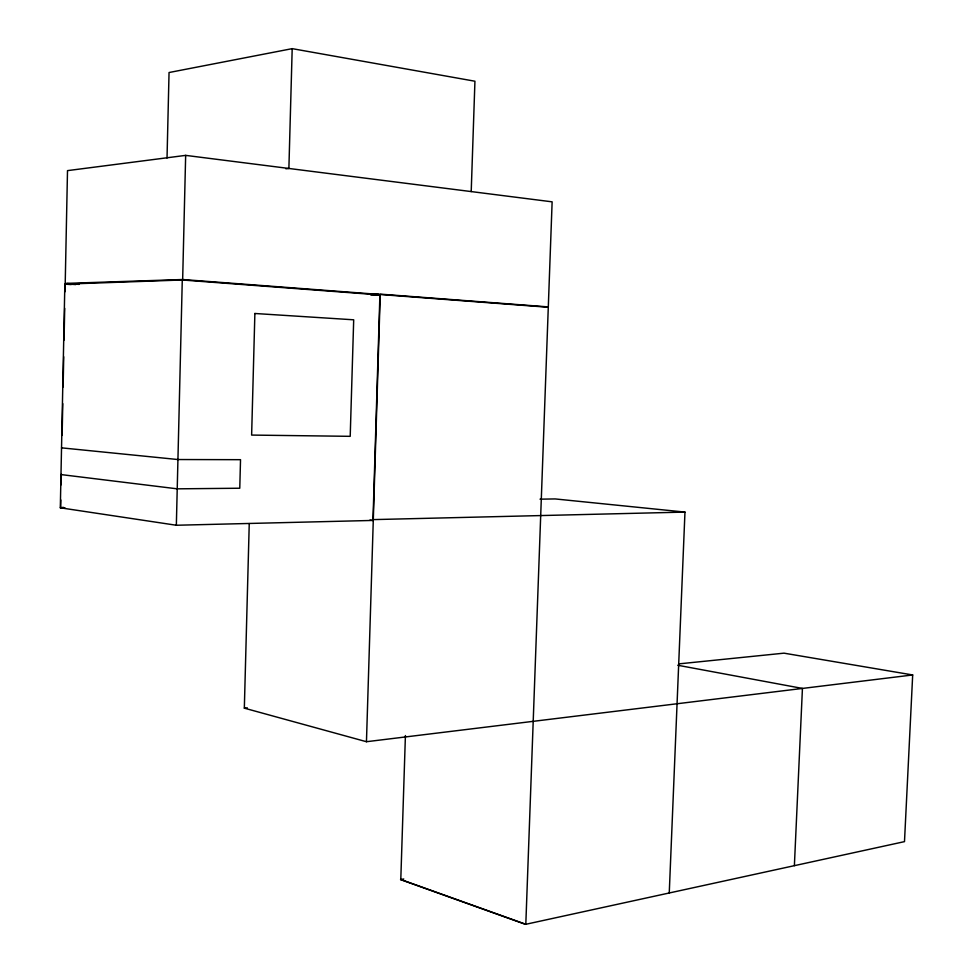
<?xml version="1.0" encoding="UTF-8"?>
<svg xmlns="http://www.w3.org/2000/svg" width="973" height="973" viewBox="0 0 973 973"><rect width="100%" height="100%" fill="white"/><g stroke="black" fill="none" stroke-linecap="round" stroke-linejoin="round"><path stroke-width="1.46" d="M60.314 507.797L64.85 284.14L182.279 279.981L379.908 294.941L372.975 520.433L176.344 525.25L60.314 507.797L64.85 507.724M60.812 499.927L60.667 507.48L63.683 507.432M61.129 484.822L61.335 474.252M62.126 435.43L62.771 403.661M63.111 387.023L63.719 356.763M64.06 340.124L64.705 308.356M65.045 291.718L67.502 170.628L185.661 155.376L552.129 201.837L525.809 924.289L904.489 841.633L912.686 674.958L783.995 653.163L679.336 663.829M65.556 283.411L182.656 279.519L548.286 307.261M167.028 158.015L169.047 72.525L292.192 48.65L474.933 81.221L471.212 191.572M176.344 525.25L182.279 279.981M182.656 279.519L185.661 155.376M912.686 674.958L366.456 741.718L244.332 708.149L249.246 523.571M292.192 48.65L288.884 168.463L285.892 168.791M366.456 741.718L380.248 294.138L548.298 306.909M525.809 924.289L400.791 879.519L405.413 735.539M669.254 892.971L684.968 512.09L555.157 498.93L540.027 499.173M794.382 865.666L802.433 688.434L677.804 665.264M400.791 879.519L403.771 878.972M244.332 708.149L247.337 707.845M373.304 519.606L684.968 512.09M371.212 294.333L378.74 294.162M370.883 295.123L379.908 294.941M66.711 283.946L75.76 284.578M66.699 284.262L71.224 284.578M67.064 283.52L79.129 284.384M61.53 447.848L177.937 459.536L240.526 459.682L239.772 488.227L177.232 488.835L60.995 474.569M369.959 520.044L372.975 520.433M400.511 879.58L525.517 924.35M254.877 313.488L251.63 435.077L350.207 436.33L353.698 319.801L254.877 313.488"/></g></svg>
